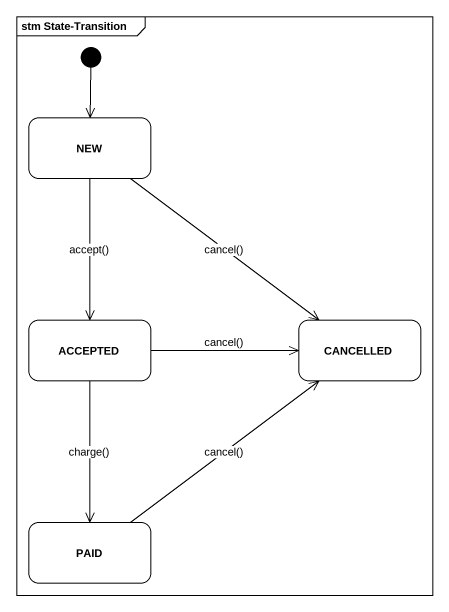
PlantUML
@startuml
mainframe stm State-Transition
hide empty description
state NEW
state ACCEPTED
state CANCELLED
state PAID
[*] --> NEW
NEW --> ACCEPTED : accept()
NEW --> CANCELLED : cancel()
ACCEPTED -right-> CANCELLED : cancel()
ACCEPTED --> PAID : charge()
PAID -up-> CANCELLED : cancel()
@enduml
